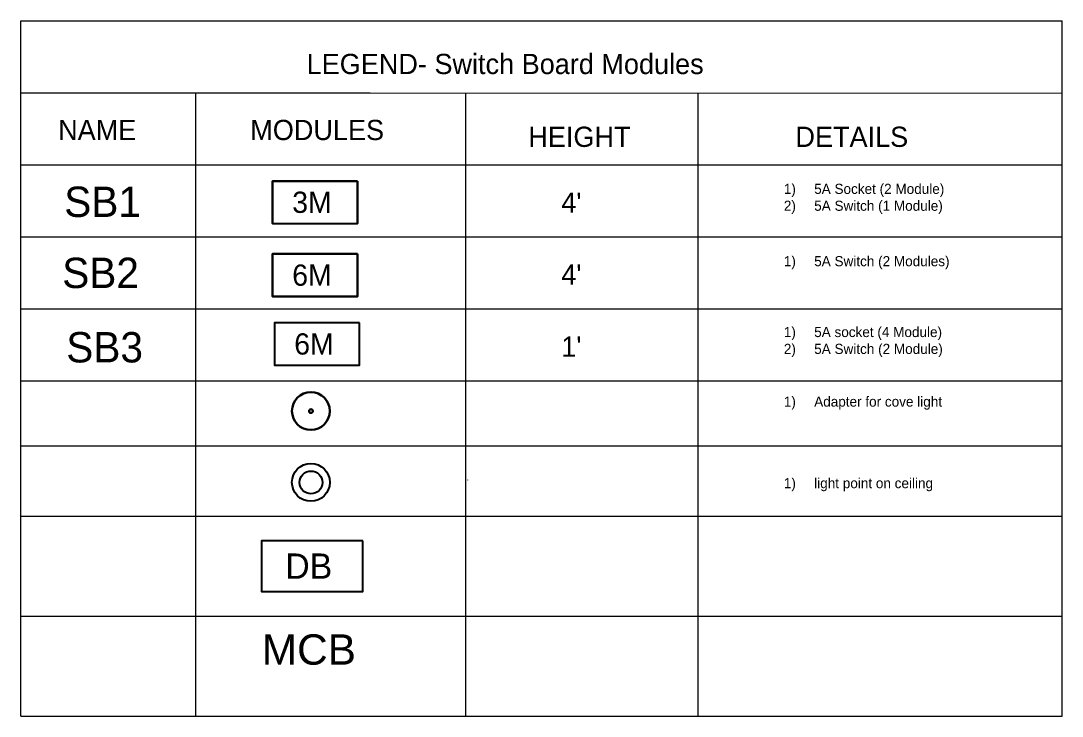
# Model space of a CAD drawing. Header units: millimetres. Extents: x 1464389 to 1998638, y -29162 to 256806.
# Drawn here: x 1785394 to 1790540, y 174539 to 177975 of the extents above; entities that cross this region are included whole.
import ezdxf

# ---------------------------------------------------------------- set-up
doc = ezdxf.new("R2010")
doc.units = ezdxf.units.MM
doc.header["$LTSCALE"] = 15
doc.layers.get('0').update_dxf_attribs({"lineweight": 5})
for name, color, linetype in [('0_1.5sqmm wire', 4, 'Continuous'), ('0_COVE_loop', 30, 'Continuous'), ('Walls & Columns', 7, 'Continuous')]:
    doc.layers.add(name, color=color, linetype=linetype)
doc.layers.add('signage', color=52, linetype='Continuous', lineweight=30)
doc.styles.add('ARIAL', font='arial.ttf')

msp = doc.modelspace()

# ---------------------------------------------------------------- linework, layer by layer
for p, q in [((1785393.8, 177974.7), (1790539.8, 177974.7)), ((1785393.8, 177619.1), (1785393.8, 177974.7)), ((1785393.8, 177619.1), (1787120.9, 177619.1)), ((1786257.3, 177619.6), (1786257.3, 174539.1)), ((1787591.7, 177619.1), (1787591.7, 174539.1)), ((1788739.8, 177618.3), (1788739.8, 174539.1)), ((1785393.8, 177263.4), (1790539.8, 177263.4)), ((1785393.8, 176907.7), (1790539.8, 176907.7)), ((1785393.8, 176552), (1790539.8, 176552)), ((1785393.8, 176196.4), (1790539.8, 176196.4)), ((1785393.8, 175874.5), (1790539.8, 175874.5)), ((1787601.1, 175706.5), (1787601.1, 175706)), ((1785393.8, 175527.3), (1790539.8, 175527.3)), ((1785393.8, 175033.2), (1790539.8, 175033.2)), ((1785393.8, 174539.1), (1790539.8, 174539.1))]:
    msp.add_line(p, q)
for points in [[(1790539.8, 174539.1), (1790539.8, 177974.7)], [(1785393.8, 174539.1), (1785393.8, 177619.1), (1790539.8, 177617.9)]]:
    msp.add_lwpolyline(points)
at = {"layer": '0_1.5sqmm wire'}
for p, q in [((1786636.9, 177183), (1787056.9, 177183)), ((1786636.9, 176973), (1786636.9, 177183)), ((1787056.9, 177183), (1787056.9, 176973)), ((1786636.9, 176823), (1787056.9, 176823)), ((1786636.9, 176613), (1786636.9, 176823)), ((1787056.9, 176823), (1787056.9, 176613)), ((1787056.9, 176613), (1786636.9, 176613))]:
    msp.add_line(p, q, dxfattribs=at)
for points in [[(1787056.9, 177183), (1786636.9, 177183), (1786636.9, 176973), (1787056.9, 176973)], [(1787056.9, 176823), (1786636.9, 176823), (1786636.9, 176613), (1787056.9, 176613)], [(1787066.9, 176483), (1786646.9, 176483), (1786646.9, 176273), (1787066.9, 176273)], [(1787083.8, 175405.1), (1786583.8, 175405.1), (1786583.8, 175155.1), (1787083.8, 175155.1)]]:
    msp.add_lwpolyline(points, close=True, dxfattribs=at)
at = {"layer": '0_COVE_loop'}
for centre, radius in [((1786827.1, 175694.4), 93.4), ((1786827.1, 175694.4), 93.4), ((1786827.7, 175694), 56.3)]:
    msp.add_circle(centre, radius, dxfattribs=at)
at = {"layer": 'signage'}
for centre, radius in [((1786827.1, 176046.9), 93.4), ((1786827.7, 176046.5), 9.31)]:
    msp.add_circle(centre, radius, dxfattribs=at)

# ---------------------------------------------------------------- texts
at = {"color": 2, "insert": (1786584.4, 174943.4), "char_height": 150, "attachment_point": 1, "style": 'ARIAL'}
msp.add_mtext_dynamic_manual_height_columns('\\pxt5;MCB', width=2591.079, gutter_width=250, heights=[0], dxfattribs=at)
at = {"layer": '0_1.5sqmm wire'}
for s, height, p in [('SB1', 150, (1785608.3, 177005.7)), ('3M', 105, (1786735, 177025.8)), ('SB2', 150, (1785598.3, 176654.4)), ('6M', 105, (1786735, 176665.8)), ('SB3', 150, (1785618.3, 176286.9)), ('6M', 105, (1786745, 176325.8)), ('DB', 125, (1786700.5, 175218.1))]:
    msp.add_text(s, height=height, dxfattribs=at).set_placement(p)
at = {"layer": 'Walls & Columns', "attachment_point": 1}
for s, insert, char_height in [('LEGEND- Switch Board Modules', (1786806.1, 177811.6), 100), ('NAME', (1785578.1, 177485.5), 100), ('MODULES', (1786527.6, 177485.5), 100), ('HEIGHT', (1787901.6, 177451.8), 100), ('DETAILS', (1789221.6, 177451.8), 100), ('\\pxi-3,l4,t4;1)^I5A Socket (2 Module)\\P2)^I5A Switch (1 Module)', (1789114.4, 177169.5), 50), ("4'", (1788064.4, 177126.5), 100), ("4'", (1788064.4, 176770.9), 100), ('\\pxi-3,l4,t4;1)^I5A Switch (2 Modules)', (1789114.4, 176812.2), 50), ('\\pxi-3,l4,t4;1)^I5A socket (4 Module)\\P2)^I5A Switch (2 Module)', (1789114.4, 176462.2), 50), ("1'", (1788064.4, 176415.2), 100), ('\\pxi-3,l4,t4;1)^IAdapter for cove light', (1789114.4, 176118.4), 50), ('\\pxi-3,l4,t4;1)^Ilight point on ceiling', (1789114.4, 175715.5), 50)]:
    msp.add_mtext_dynamic_manual_height_columns(s, width=2820.815, gutter_width=1.97, heights=[482.8], dxfattribs=dict(at, insert=insert, char_height=char_height))

doc.saveas('drawing.dxf')
